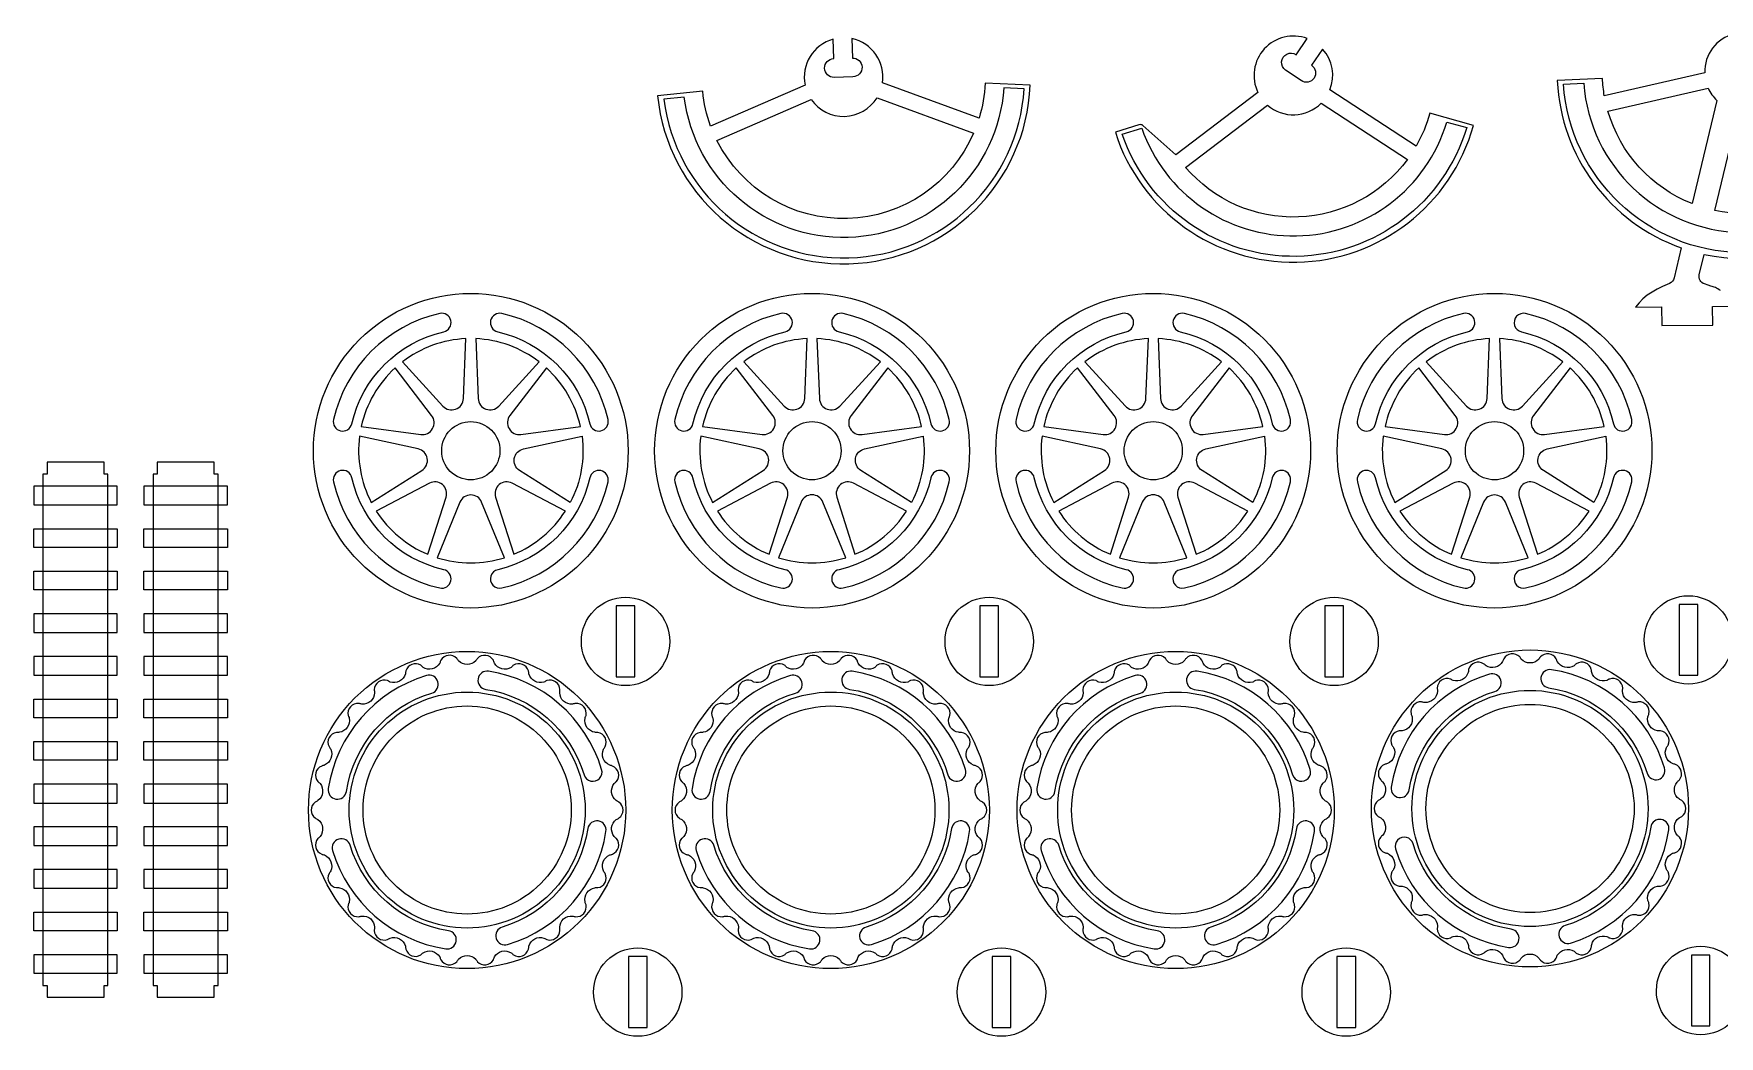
# Model space of a CAD drawing. Extents: x 814 to 835.9, y 6.8 to 21.8.
# Drawn here: x 814.15 to 825.4, y 15.08 to 21.78 of the extents above; entities that cross this region are included whole.
import ezdxf

# ---------------------------------------------------------------- set-up
doc = ezdxf.new("R2010")
doc.units = 0
for name, color, linetype in [('EXTERNAL_CUT', 1, 'CONTINUOUS'), ('INTERNAL_CUT', 5, 'CONTINUOUS'), ('KERF_POCKET_CUT_3MM', 6, 'CONTINUOUS'), ('POCKET_CUT_1_1MM', 3, 'CONTINUOUS')]:
    doc.layers.add(name, color=color, linetype=linetype)

msp = doc.modelspace()

# ---------------------------------------------------------------- linework, layer by layer
at = {"layer": 'EXTERNAL_CUT', "flags": 128}
for points in [[(820.459, 21.212), (819.814, 21.448, 0.396409), (819.61, 21.744), (819.613, 21.614, -0.414214), (819.678, 21.553, -0.414214), (819.617, 21.489), (819.492, 21.485, -1), (819.489, 21.61), (819.485, 21.74, 0.396409), (819.298, 21.433), (818.667, 21.16, -0.063208), (818.614, 21.392), (818.313, 21.362, 0.930566), (820.801, 21.433), (820.5, 21.446, -0.063208), (820.459, 21.212)], [(821.369, 21.118, 0.744898), (823.76, 21.164), (823.469, 21.245, -0.063208), (823.377, 21.025), (822.802, 21.401, 0.284687), (822.753, 21.673), (822.679, 21.566, -1), (822.609, 21.463), (822.506, 21.533, -1), (822.576, 21.636), (822.65, 21.744, 0.676762), (822.321, 21.384), (821.774, 20.968), (821.553, 21.163, 0.263922), (821.527, 21.168), (821.369, 21.118)], [(825.501, 21.776, 0.349016), (825.304, 21.515), (824.634, 21.362, -0.030871), (824.622, 21.478), (824.32, 21.463, 0.304486), (825.148, 20.346), (825.1, 20.145, -0.237553), (825.07, 20.109), (825.022, 20.089), (824.986, 20.071), (824.953, 20.051), (824.921, 20.03), (824.892, 20.006), (824.866, 19.98), (824.842, 19.95), (825.016, 19.952), (825.017, 19.827), (825.358, 19.83), (825.357, 19.955), (825.485, 19.956)], [(825.41, 20.061), (825.401, 20.067), (825.392, 20.072), (825.384, 20.077), (825.376, 20.081), (825.368, 20.084), (825.36, 20.087), (825.353, 20.089), (825.346, 20.091), (825.339, 20.093), (825.333, 20.095), (825.327, 20.097), (825.302, 20.105, -0.38801), (825.268, 20.167), (825.3, 20.303, 0.454969), (826.811, 21.425)], [(826.509, 21.448, -0.45294), (825.371, 20.596), (825.531, 21.262, 0.955312)], [(818.116, 18.991, -0.414214), (817.065, 17.941, -0.414214), (816.015, 18.991, -0.414214), (817.065, 20.042, -0.414214), (818.116, 18.991)], [(820.395, 18.991, -0.414214), (819.344, 17.941, -0.414214), (818.293, 18.991, -0.414214), (819.344, 20.042, -0.414214), (820.395, 18.991)], [(822.673, 18.991, -0.414214), (821.622, 17.941, -0.414214), (820.571, 18.991, -0.414214), (821.622, 20.042, -0.414214), (822.673, 18.991)], [(824.952, 18.991, -0.414214), (823.901, 17.941, -0.414214), (822.85, 18.991, -0.414214), (823.901, 20.042, -0.414214), (824.952, 18.991)], [(818.394, 17.718, -0.414214), (818.099, 17.423, -0.414214), (817.804, 17.718, -0.414214), (818.099, 18.013, -0.414214), (818.394, 17.718)], [(820.822, 17.718, -0.414214), (820.527, 17.423, -0.414214), (820.232, 17.718, -0.414214), (820.527, 18.013, -0.414214), (820.822, 17.718)], [(823.125, 17.718, -0.414214), (822.83, 17.423, -0.414214), (822.535, 17.718, -0.414214), (822.83, 18.013, -0.414214), (823.125, 17.718)], [(825.49, 17.728, -0.414214), (825.195, 17.433, -0.414214), (824.9, 17.728, -0.414214), (825.195, 18.023, -0.414214), (825.49, 17.728)], [(817.453, 15.683, -0.203461), (817.492, 15.732, -0.203461), (817.554, 15.737, -0.0722), (817.565, 15.732, 0.068231), (817.573, 15.727, 0.239296), (817.632, 15.736, 0.239296), (817.661, 15.788, 0.068231), (817.66, 15.797, -0.0722), (817.659, 15.809, -0.203461), (817.685, 15.865, -0.203461), (817.744, 15.884, -0.0722), (817.755, 15.882, 0.068231), (817.764, 15.88, 0.239296), (817.82, 15.902, 0.239296), (817.835, 15.96, 0.068231), (817.832, 15.968, -0.0722), (817.828, 15.979, -0.203461), (817.841, 16.04, -0.203461), (817.893, 16.073, -0.0722), (817.905, 16.074, 0.068231), (817.914, 16.074, 0.239296), (817.962, 16.108, 0.239296), (817.963, 16.168, 0.068231), (817.958, 16.176, -0.0722), (817.952, 16.185, -0.203461), (817.949, 16.247, -0.203461), (817.993, 16.292, -0.0722), (818.004, 16.295, 0.068231), (818.012, 16.298, 0.239296), (818.051, 16.343, 0.239296), (818.038, 16.401, 0.068231), (818.031, 16.407, -0.0722), (818.023, 16.415, -0.203461), (818.006, 16.475, -0.203461), (818.037, 16.529, -0.0722), (818.047, 16.534, 0.068231), (818.055, 16.539, 0.239296), (818.082, 16.592, 0.239296), (818.055, 16.645, 0.068231), (818.047, 16.65, -0.0722), (818.037, 16.655, -0.203461), (818.006, 16.709, -0.203461), (818.023, 16.769, -0.0722), (818.031, 16.777, 0.068231), (818.038, 16.783, 0.239296), (818.051, 16.841, 0.239296), (818.012, 16.886, 0.068231), (818.004, 16.889, -0.0722), (817.993, 16.892, -0.203461), (817.949, 16.937, -0.203461), (817.952, 16.999, -0.0722), (817.958, 17.008, 0.068231), (817.963, 17.016, 0.239296), (817.962, 17.076, 0.239296), (817.914, 17.11, 0.068231), (817.905, 17.11, -0.0722), (817.893, 17.111, -0.203461), (817.841, 17.144, -0.203461), (817.828, 17.205, -0.0722), (817.832, 17.216, 0.068231), (817.835, 17.224, 0.239296), (817.82, 17.282, 0.239296), (817.764, 17.304, 0.068231), (817.755, 17.302, -0.0722), (817.744, 17.3, -0.203461), (817.685, 17.319, -0.203461), (817.659, 17.375, -0.0722), (817.66, 17.387, 0.068231), (817.661, 17.396, 0.239296), (817.632, 17.448, 0.239296), (817.573, 17.457, 0.068231), (817.565, 17.452, -0.0722), (817.554, 17.447, -0.203461), (817.492, 17.452, -0.203461), (817.453, 17.501, -0.0722), (817.452, 17.512, 0.068231), (817.45, 17.521, 0.239296), (817.41, 17.565, 0.239296), (817.35, 17.559, 0.068231), (817.344, 17.553, -0.0722), (817.335, 17.545, -0.203461), (817.273, 17.535, -0.203461), (817.224, 17.573, -0.0722), (817.219, 17.583, 0.068231), (817.216, 17.592, 0.239296), (817.166, 17.625, 0.239296), (817.11, 17.605, 0.068231), (817.105, 17.597, -0.0722), (817.098, 17.588, -0.203461), (817.041, 17.564, -0.203461), (816.984, 17.588, -0.0722), (816.977, 17.597, 0.068231), (816.972, 17.605, 0.239296), (816.915, 17.625, 0.239296), (816.866, 17.592, 0.068231), (816.862, 17.583, -0.0722), (816.858, 17.573, -0.203461), (816.808, 17.535, -0.203461), (816.747, 17.545, -0.0722), (816.738, 17.553, 0.068231), (816.731, 17.559, 0.239296), (816.672, 17.565, 0.239296), (816.632, 17.521, 0.068231), (816.63, 17.512, -0.0722), (816.629, 17.501, -0.203461), (816.589, 17.452, -0.203461), (816.527, 17.447, -0.0722), (816.517, 17.452, 0.068231), (816.509, 17.457, 0.239296), (816.45, 17.448, 0.239296), (816.421, 17.396, 0.068231), (816.422, 17.387, -0.0722), (816.423, 17.375, -0.203461), (816.397, 17.319, -0.203461), (816.338, 17.3, -0.0722), (816.326, 17.302, 0.068231), (816.318, 17.304, 0.239296), (816.262, 17.282, 0.239296), (816.247, 17.224, 0.068231), (816.25, 17.216, -0.0722), (816.254, 17.205, -0.203461), (816.241, 17.144, -0.203461), (816.189, 17.111, -0.0722), (816.177, 17.11, 0.068231), (816.168, 17.11, 0.239296), (816.119, 17.076, 0.239296), (816.119, 17.016, 0.068231), (816.124, 17.008, -0.0722), (816.13, 16.999, -0.203461), (816.132, 16.937, -0.203461), (816.089, 16.892, -0.0722), (816.078, 16.889, 0.068231), (816.07, 16.886, 0.239296), (816.03, 16.841, 0.239296), (816.044, 16.783, 0.068231), (816.051, 16.777, -0.0722), (816.059, 16.769, -0.203461), (816.076, 16.709, -0.203461), (816.045, 16.655, -0.0722), (816.035, 16.65, 0.068231), (816.027, 16.645, 0.239296), (816, 16.592, 0.239296), (816.027, 16.539, 0.068231), (816.035, 16.534, -0.0722), (816.045, 16.529, -0.203461), (816.076, 16.475, -0.203461), (816.059, 16.415, -0.0722), (816.051, 16.407, 0.068231), (816.044, 16.401, 0.239296), (816.03, 16.343, 0.239296), (816.07, 16.298, 0.068231), (816.078, 16.295, -0.0722), (816.089, 16.292, -0.203461), (816.132, 16.247, -0.203461), (816.13, 16.185, -0.0722), (816.124, 16.176, 0.068231), (816.119, 16.168, 0.239296), (816.119, 16.108, 0.239296), (816.168, 16.074, 0.068231), (816.177, 16.074, -0.0722), (816.189, 16.073, -0.203461), (816.241, 16.04, -0.203461), (816.254, 15.979, -0.0722), (816.25, 15.968, 0.068231), (816.247, 15.96, 0.239296), (816.262, 15.902, 0.239296), (816.318, 15.88, 0.068231), (816.326, 15.882, -0.0722), (816.338, 15.884, -0.203461), (816.397, 15.865, -0.203461), (816.423, 15.809, -0.0722), (816.422, 15.797, 0.068231), (816.421, 15.788, 0.239296), (816.45, 15.736, 0.239296), (816.509, 15.727, 0.068231), (816.517, 15.732, -0.0722), (816.527, 15.737, -0.203461), (816.589, 15.732, -0.203461), (816.629, 15.683, -0.0722), (816.63, 15.672, 0.068231), (816.632, 15.663, 0.239296), (816.672, 15.619, 0.239296), (816.731, 15.625, 0.068231), (816.738, 15.631, -0.0722), (816.747, 15.639, -0.203461), (816.808, 15.649, -0.203461), (816.858, 15.611, -0.0722), (816.862, 15.601, 0.068231), (816.866, 15.592, 0.239296), (816.915, 15.559, 0.239296), (816.972, 15.579, 0.068231), (816.977, 15.587, -0.0722), (816.984, 15.596, -0.203461), (817.041, 15.62, -0.203461), (817.098, 15.596, -0.0722), (817.105, 15.587, 0.068231), (817.11, 15.579, 0.239296), (817.166, 15.559, 0.239296), (817.216, 15.592, 0.068231), (817.219, 15.601, -0.0722), (817.224, 15.611, -0.203461), (817.273, 15.649, -0.203461), (817.335, 15.639, -0.0722), (817.344, 15.631, 0.068231), (817.35, 15.625, 0.239296), (817.41, 15.619, 0.239296), (817.45, 15.663, 0.068231), (817.452, 15.672, -0.0722), (817.453, 15.683)], [(819.882, 15.683, -0.203461), (819.921, 15.732, -0.203461), (819.983, 15.737, -0.0722), (819.993, 15.732, 0.068231), (820.001, 15.727, 0.239296), (820.061, 15.736, 0.239296), (820.089, 15.788, 0.068231), (820.088, 15.797, -0.0722), (820.087, 15.809, -0.203461), (820.114, 15.865, -0.203461), (820.173, 15.884, -0.0722), (820.184, 15.882, 0.068231), (820.193, 15.88, 0.239296), (820.248, 15.902, 0.239296), (820.264, 15.96, 0.068231), (820.261, 15.968, -0.0722), (820.257, 15.979, -0.203461), (820.269, 16.04, -0.203461), (820.322, 16.073, -0.0722), (820.333, 16.074, 0.068231), (820.342, 16.074, 0.239296), (820.391, 16.108, 0.239296), (820.392, 16.168, 0.068231), (820.387, 16.176, -0.0722), (820.38, 16.185, -0.203461), (820.378, 16.247, -0.203461), (820.421, 16.292, -0.0722), (820.432, 16.295, 0.068231), (820.441, 16.298, 0.239296), (820.48, 16.343, 0.239296), (820.466, 16.401, 0.068231), (820.46, 16.407, -0.0722), (820.451, 16.415, -0.203461), (820.434, 16.475, -0.203461), (820.465, 16.529, -0.0722), (820.475, 16.534, 0.068231), (820.483, 16.539, 0.239296), (820.51, 16.592, 0.239296), (820.483, 16.645, 0.068231), (820.475, 16.65, -0.0722), (820.465, 16.655, -0.203461), (820.434, 16.709, -0.203461), (820.451, 16.769, -0.0722), (820.46, 16.777, 0.068231), (820.466, 16.783, 0.239296), (820.48, 16.841, 0.239296), (820.441, 16.886, 0.068231), (820.432, 16.889, -0.0722), (820.421, 16.892, -0.203461), (820.378, 16.937, -0.203461), (820.38, 16.999, -0.0722), (820.387, 17.008, 0.068231), (820.392, 17.016, 0.239296), (820.391, 17.076, 0.239296), (820.342, 17.11, 0.068231), (820.333, 17.11, -0.0722), (820.322, 17.111, -0.203461), (820.269, 17.144, -0.203461), (820.257, 17.205, -0.0722), (820.261, 17.216, 0.068231), (820.264, 17.224, 0.239296), (820.248, 17.282, 0.239296), (820.193, 17.304, 0.068231), (820.184, 17.302, -0.0722), (820.173, 17.3, -0.203461), (820.114, 17.319, -0.203461), (820.087, 17.375, -0.0722), (820.088, 17.387, 0.068231), (820.089, 17.396, 0.239296), (820.061, 17.448, 0.239296), (820.001, 17.457, 0.068231), (819.993, 17.452, -0.0722), (819.983, 17.447, -0.203461), (819.921, 17.452, -0.203461), (819.882, 17.501, -0.0722), (819.88, 17.512, 0.068231), (819.879, 17.521, 0.239296), (819.839, 17.565, 0.239296), (819.779, 17.559, 0.068231), (819.772, 17.553, -0.0722), (819.763, 17.545, -0.203461), (819.702, 17.535, -0.203461), (819.652, 17.573, -0.0722), (819.648, 17.583, 0.068231), (819.645, 17.592, 0.239296), (819.595, 17.625, 0.239296), (819.539, 17.605, 0.068231), (819.533, 17.597, -0.0722), (819.527, 17.588, -0.203461), (819.469, 17.564, -0.203461), (819.412, 17.588, -0.0722), (819.406, 17.597, 0.068231), (819.4, 17.605, 0.239296), (819.344, 17.625, 0.239296), (819.294, 17.592, 0.068231), (819.291, 17.583, -0.0722), (819.287, 17.573, -0.203461), (819.237, 17.535, -0.203461), (819.176, 17.545, -0.0722), (819.167, 17.553, 0.068231), (819.16, 17.559, 0.239296), (819.1, 17.565, 0.239296), (819.06, 17.521, 0.068231), (819.059, 17.512, -0.0722), (819.057, 17.501, -0.203461), (819.018, 17.452, -0.203461), (818.956, 17.447, -0.0722), (818.946, 17.452, 0.068231), (818.938, 17.457, 0.239296), (818.878, 17.448, 0.239296), (818.85, 17.396, 0.068231), (818.851, 17.387, -0.0722), (818.852, 17.375, -0.203461), (818.825, 17.319, -0.203461), (818.766, 17.3, -0.0722), (818.755, 17.302, 0.068231), (818.746, 17.304, 0.239296), (818.691, 17.282, 0.239296), (818.675, 17.224, 0.068231), (818.678, 17.216, -0.0722), (818.682, 17.205, -0.203461), (818.67, 17.144, -0.203461), (818.617, 17.111, -0.0722), (818.606, 17.11, 0.068231), (818.597, 17.11, 0.239296), (818.548, 17.076, 0.239296), (818.547, 17.016, 0.068231), (818.552, 17.008, -0.0722), (818.559, 16.999, -0.203461), (818.561, 16.937, -0.203461), (818.518, 16.892, -0.0722), (818.507, 16.889, 0.068231), (818.498, 16.886, 0.239296), (818.459, 16.841, 0.239296), (818.473, 16.783, 0.068231), (818.479, 16.777, -0.0722), (818.488, 16.769, -0.203461), (818.505, 16.709, -0.203461), (818.474, 16.655, -0.0722), (818.464, 16.65, 0.068231), (818.456, 16.645, 0.239296), (818.429, 16.592, 0.239296), (818.456, 16.539, 0.068231), (818.464, 16.534, -0.0722), (818.474, 16.529, -0.203461), (818.505, 16.475, -0.203461), (818.488, 16.415, -0.0722), (818.479, 16.407, 0.068231), (818.473, 16.401, 0.239296), (818.459, 16.343, 0.239296), (818.498, 16.298, 0.068231), (818.507, 16.295, -0.0722), (818.518, 16.292, -0.203461), (818.561, 16.247, -0.203461), (818.559, 16.185, -0.0722), (818.552, 16.176, 0.068231), (818.547, 16.168, 0.239296), (818.548, 16.108, 0.239296), (818.597, 16.074, 0.068231), (818.606, 16.074, -0.0722), (818.617, 16.073, -0.203461), (818.67, 16.04, -0.203461), (818.682, 15.979, -0.0722), (818.678, 15.968, 0.068231), (818.675, 15.96, 0.239296), (818.691, 15.902, 0.239296), (818.746, 15.88, 0.068231), (818.755, 15.882, -0.0722), (818.766, 15.884, -0.203461), (818.825, 15.865, -0.203461), (818.852, 15.809, -0.0722), (818.851, 15.797, 0.068231), (818.85, 15.788, 0.239296), (818.878, 15.736, 0.239296), (818.938, 15.727, 0.068231), (818.946, 15.732, -0.0722), (818.956, 15.737, -0.203461), (819.018, 15.732, -0.203461), (819.057, 15.683, -0.0722), (819.059, 15.672, 0.068231), (819.06, 15.663, 0.239296), (819.1, 15.619, 0.239296), (819.16, 15.625, 0.068231), (819.167, 15.631, -0.0722), (819.176, 15.639, -0.203461), (819.237, 15.649, -0.203461), (819.287, 15.611, -0.0722), (819.291, 15.601, 0.068231), (819.294, 15.592, 0.239296), (819.344, 15.559, 0.239296), (819.4, 15.579, 0.068231), (819.406, 15.587, -0.0722), (819.412, 15.596, -0.203461), (819.469, 15.62, -0.203461), (819.527, 15.596, -0.0722), (819.533, 15.587, 0.068231), (819.539, 15.579, 0.239296), (819.595, 15.559, 0.239296), (819.645, 15.592, 0.068231), (819.648, 15.601, -0.0722), (819.652, 15.611, -0.203461), (819.702, 15.649, -0.203461), (819.763, 15.639, -0.0722), (819.772, 15.631, 0.068231), (819.779, 15.625, 0.239296), (819.839, 15.619, 0.239296), (819.879, 15.663, 0.068231), (819.88, 15.672, -0.0722), (819.882, 15.683)], [(822.184, 15.683, -0.203461), (822.224, 15.732, -0.203461), (822.286, 15.737, -0.0722), (822.296, 15.732, 0.068231), (822.304, 15.727, 0.239296), (822.363, 15.736, 0.239296), (822.392, 15.788, 0.068231), (822.391, 15.797, -0.0722), (822.39, 15.809, -0.203461), (822.416, 15.865, -0.203461), (822.475, 15.884, -0.0722), (822.486, 15.882, 0.068231), (822.495, 15.88, 0.239296), (822.551, 15.902, 0.239296), (822.566, 15.96, 0.068231), (822.563, 15.968, -0.0722), (822.559, 15.979, -0.203461), (822.572, 16.04, -0.203461), (822.624, 16.073, -0.0722), (822.636, 16.074, 0.068231), (822.645, 16.074, 0.239296), (822.694, 16.108, 0.239296), (822.694, 16.168, 0.068231), (822.689, 16.176, -0.0722), (822.683, 16.185, -0.203461), (822.681, 16.247, -0.203461), (822.724, 16.292, -0.0722), (822.735, 16.295, 0.068231), (822.743, 16.298, 0.239296), (822.782, 16.343, 0.239296), (822.769, 16.401, 0.068231), (822.762, 16.407, -0.0722), (822.754, 16.415, -0.203461), (822.737, 16.475, -0.203461), (822.768, 16.529, -0.0722), (822.778, 16.534, 0.068231), (822.786, 16.539, 0.239296), (822.813, 16.592, 0.239296), (822.786, 16.645, 0.068231), (822.778, 16.65, -0.0722), (822.768, 16.655, -0.203461), (822.737, 16.709, -0.203461), (822.754, 16.769, -0.0722), (822.762, 16.777, 0.068231), (822.769, 16.783, 0.239296), (822.782, 16.841, 0.239296), (822.743, 16.886, 0.068231), (822.735, 16.889, -0.0722), (822.724, 16.892, -0.203461), (822.681, 16.937, -0.203461), (822.683, 16.999, -0.0722), (822.689, 17.008, 0.068231), (822.694, 17.016, 0.239296), (822.694, 17.076, 0.239296), (822.645, 17.11, 0.068231), (822.636, 17.11, -0.0722), (822.624, 17.111, -0.203461), (822.572, 17.144, -0.203461), (822.559, 17.205, -0.0722), (822.563, 17.216, 0.068231), (822.566, 17.224, 0.239296), (822.551, 17.282, 0.239296), (822.495, 17.304, 0.068231), (822.486, 17.302, -0.0722), (822.475, 17.3, -0.203461), (822.416, 17.319, -0.203461), (822.39, 17.375, -0.0722), (822.391, 17.387, 0.068231), (822.392, 17.396, 0.239296), (822.363, 17.448, 0.239296), (822.304, 17.457, 0.068231), (822.296, 17.452, -0.0722), (822.286, 17.447, -0.203461), (822.224, 17.452, -0.203461), (822.184, 17.501, -0.0722), (822.183, 17.512, 0.068231), (822.181, 17.521, 0.239296), (822.141, 17.565, 0.239296), (822.081, 17.559, 0.068231), (822.075, 17.553, -0.0722), (822.066, 17.545, -0.203461), (822.005, 17.535, -0.203461), (821.955, 17.573, -0.0722), (821.951, 17.583, 0.068231), (821.947, 17.592, 0.239296), (821.897, 17.625, 0.239296), (821.841, 17.605, 0.068231), (821.836, 17.597, -0.0722), (821.829, 17.588, -0.203461), (821.772, 17.564, -0.203461), (821.715, 17.588, -0.0722), (821.708, 17.597, 0.068231), (821.703, 17.605, 0.239296), (821.647, 17.625, 0.239296), (821.597, 17.592, 0.068231), (821.593, 17.583, -0.0722), (821.589, 17.573, -0.203461), (821.539, 17.535, -0.203461), (821.478, 17.545, -0.0722), (821.469, 17.553, 0.068231), (821.463, 17.559, 0.239296), (821.403, 17.565, 0.239296), (821.363, 17.521, 0.068231), (821.361, 17.512, -0.0722), (821.36, 17.501, -0.203461), (821.32, 17.452, -0.203461), (821.258, 17.447, -0.0722), (821.248, 17.452, 0.068231), (821.24, 17.457, 0.239296), (821.181, 17.448, 0.239296), (821.152, 17.396, 0.068231), (821.153, 17.387, -0.0722), (821.154, 17.375, -0.203461), (821.128, 17.319, -0.203461), (821.069, 17.3, -0.0722), (821.058, 17.302, 0.068231), (821.049, 17.304, 0.239296), (820.993, 17.282, 0.239296), (820.978, 17.224, 0.068231), (820.981, 17.216, -0.0722), (820.985, 17.205, -0.203461), (820.972, 17.144, -0.203461), (820.92, 17.111, -0.0722), (820.908, 17.11, 0.068231), (820.899, 17.11, 0.239296), (820.85, 17.076, 0.239296), (820.85, 17.016, 0.068231), (820.855, 17.008, -0.0722), (820.861, 16.999, -0.203461), (820.863, 16.937, -0.203461), (820.82, 16.892, -0.0722), (820.809, 16.889, 0.068231), (820.801, 16.886, 0.239296), (820.762, 16.841, 0.239296), (820.775, 16.783, 0.068231), (820.782, 16.777, -0.0722), (820.79, 16.769, -0.203461), (820.807, 16.709, -0.203461), (820.776, 16.655, -0.0722), (820.766, 16.65, 0.068231), (820.758, 16.645, 0.239296), (820.731, 16.592, 0.239296), (820.758, 16.539, 0.068231), (820.766, 16.534, -0.0722), (820.776, 16.529, -0.203461), (820.807, 16.475, -0.203461), (820.79, 16.415, -0.0722), (820.782, 16.407, 0.068231), (820.775, 16.401, 0.239296), (820.762, 16.343, 0.239296), (820.801, 16.298, 0.068231), (820.809, 16.295, -0.0722), (820.82, 16.292, -0.203461), (820.863, 16.247, -0.203461), (820.861, 16.185, -0.0722), (820.855, 16.176, 0.068231), (820.85, 16.168, 0.239296), (820.85, 16.108, 0.239296), (820.899, 16.074, 0.068231), (820.908, 16.074, -0.0722), (820.92, 16.073, -0.203461), (820.972, 16.04, -0.203461), (820.985, 15.979, -0.0722), (820.981, 15.968, 0.068231), (820.978, 15.96, 0.239296), (820.993, 15.902, 0.239296), (821.049, 15.88, 0.068231), (821.058, 15.882, -0.0722), (821.069, 15.884, -0.203461), (821.128, 15.865, -0.203461), (821.154, 15.809, -0.0722), (821.153, 15.797, 0.068231), (821.152, 15.788, 0.239296), (821.181, 15.736, 0.239296), (821.24, 15.727, 0.068231), (821.248, 15.732, -0.0722), (821.258, 15.737, -0.203461), (821.32, 15.732, -0.203461), (821.36, 15.683, -0.0722), (821.361, 15.672, 0.068231), (821.363, 15.663, 0.239296), (821.403, 15.619, 0.239296), (821.463, 15.625, 0.068231), (821.469, 15.631, -0.0722), (821.478, 15.639, -0.203461), (821.539, 15.649, -0.203461), (821.589, 15.611, -0.0722), (821.593, 15.601, 0.068231), (821.597, 15.592, 0.239296), (821.647, 15.559, 0.239296), (821.703, 15.579, 0.068231), (821.708, 15.587, -0.0722), (821.715, 15.596, -0.203461), (821.772, 15.62, -0.203461), (821.829, 15.596, -0.0722), (821.836, 15.587, 0.068231), (821.841, 15.579, 0.239296), (821.897, 15.559, 0.239296), (821.947, 15.592, 0.068231), (821.951, 15.601, -0.0722), (821.955, 15.611, -0.203461), (822.005, 15.649, -0.203461), (822.066, 15.639, -0.0722), (822.075, 15.631, 0.068231), (822.081, 15.625, 0.239296), (822.141, 15.619, 0.239296), (822.181, 15.663, 0.068231), (822.183, 15.672, -0.0722), (822.184, 15.683)], [(824.55, 15.694, -0.203461), (824.589, 15.742, -0.203461), (824.651, 15.747, -0.0722), (824.661, 15.742, 0.068231), (824.669, 15.738, 0.239296), (824.729, 15.746, 0.239296), (824.757, 15.799, 0.068231), (824.756, 15.808, -0.0722), (824.755, 15.819, -0.203461), (824.782, 15.875, -0.203461), (824.841, 15.895, -0.0722), (824.852, 15.892, 0.068231), (824.861, 15.89, 0.239296), (824.917, 15.912, 0.239296), (824.932, 15.97, 0.068231), (824.929, 15.979, -0.0722), (824.925, 15.989, -0.203461), (824.937, 16.05, -0.203461), (824.99, 16.084, -0.0722), (825.001, 16.084, 0.068231), (825.01, 16.084, 0.239296), (825.059, 16.119, 0.239296), (825.06, 16.179, 0.068231), (825.055, 16.186, -0.0722), (825.049, 16.196, -0.203461), (825.046, 16.258, -0.203461), (825.089, 16.303, -0.0722), (825.1, 16.306, 0.068231), (825.109, 16.308, 0.239296), (825.148, 16.353, 0.239296), (825.135, 16.412, 0.068231), (825.128, 16.418, -0.0722), (825.12, 16.425, -0.203461), (825.102, 16.485, -0.203461), (825.133, 16.539, -0.0722), (825.143, 16.545, 0.068231), (825.151, 16.549, 0.239296), (825.178, 16.602, 0.239296), (825.151, 16.656, 0.068231), (825.143, 16.66, -0.0722), (825.133, 16.666, -0.203461), (825.102, 16.719, -0.203461), (825.12, 16.779, -0.0722), (825.128, 16.787, 0.068231), (825.135, 16.793, 0.239296), (825.148, 16.851, 0.239296), (825.109, 16.897, 0.068231), (825.1, 16.899, -0.0722), (825.089, 16.902, -0.203461), (825.046, 16.947, -0.203461), (825.049, 17.009, -0.0722), (825.055, 17.019, 0.068231), (825.06, 17.026, 0.239296), (825.059, 17.086, 0.239296), (825.01, 17.121, 0.068231), (825.001, 17.121, -0.0722), (824.99, 17.121, -0.203461), (824.937, 17.154, -0.203461), (824.925, 17.215, -0.0722), (824.929, 17.226, 0.068231), (824.932, 17.234, 0.239296), (824.917, 17.292, 0.239296), (824.861, 17.314, 0.068231), (824.852, 17.312, -0.0722), (824.841, 17.31, -0.424495), (824.755, 17.386, -0.0722), (824.756, 17.397, 0.068231), (824.757, 17.406, 0.239296), (824.729, 17.459, 0.239296), (824.669, 17.467, 0.068231), (824.661, 17.463, -0.0722), (824.651, 17.458, -0.203461), (824.589, 17.463, -0.203461), (824.55, 17.511, -0.0722), (824.548, 17.522, 0.068231), (824.547, 17.531, 0.239296), (824.507, 17.575, 0.239296), (824.447, 17.569, 0.068231), (824.44, 17.563, -0.0722), (824.432, 17.556, -0.203461), (824.37, 17.546, -0.203461), (824.32, 17.583, -0.0722), (824.316, 17.594, 0.068231), (824.313, 17.602, 0.239296), (824.263, 17.635, 0.239296), (824.207, 17.615, 0.068231), (824.202, 17.608, -0.0722), (824.195, 17.598, -0.203461), (824.138, 17.574, -0.203461), (824.08, 17.598, -0.0722), (824.074, 17.608, 0.068231), (824.069, 17.615, 0.239296), (824.012, 17.635, 0.239296), (823.962, 17.602, 0.068231), (823.959, 17.594, -0.0722), (823.955, 17.583, -0.203461), (823.905, 17.546, -0.203461), (823.844, 17.556, -0.0722), (823.835, 17.563, 0.068231), (823.828, 17.569, 0.239296), (823.769, 17.575, 0.239296), (823.728, 17.531, 0.068231), (823.727, 17.522, -0.0722), (823.725, 17.511, -0.203461), (823.686, 17.463, -0.203461), (823.624, 17.458, -0.0722), (823.614, 17.463, 0.068231), (823.606, 17.467, 0.239296), (823.546, 17.459, 0.239296), (823.518, 17.406, 0.068231), (823.519, 17.397, -0.0722), (823.52, 17.386, -0.203461), (823.493, 17.33, -0.203461), (823.434, 17.31, -0.0722), (823.423, 17.312, 0.068231), (823.414, 17.314, 0.239296), (823.359, 17.292, 0.239296), (823.344, 17.234, 0.068231), (823.347, 17.226, -0.0722), (823.35, 17.215, -0.203461), (823.338, 17.154, -0.203461), (823.285, 17.121, -0.0722), (823.274, 17.121, 0.068231), (823.265, 17.121, 0.239296), (823.216, 17.086, 0.239296), (823.215, 17.026, 0.068231), (823.22, 17.019, -0.0722), (823.227, 17.009, -0.203461), (823.229, 16.947, -0.203461), (823.186, 16.902, -0.0722), (823.175, 16.899, 0.068231), (823.166, 16.897, 0.239296), (823.127, 16.851, 0.239296), (823.141, 16.793, 0.068231), (823.147, 16.787, -0.0722), (823.156, 16.779, -0.203461), (823.173, 16.719, -0.203461), (823.142, 16.666, -0.0722), (823.132, 16.66, 0.068231), (823.124, 16.656, 0.239296), (823.097, 16.602, 0.239296), (823.124, 16.549, 0.068231), (823.132, 16.545, -0.0722), (823.142, 16.539, -0.203461), (823.173, 16.485, -0.203461), (823.156, 16.425, -0.0722), (823.147, 16.418, 0.068231), (823.141, 16.412, 0.239296), (823.127, 16.353, 0.239296), (823.166, 16.308, 0.068231), (823.175, 16.306, -0.0722), (823.186, 16.303, -0.203461), (823.229, 16.258, -0.203461), (823.227, 16.196, -0.0722), (823.22, 16.186, 0.068231), (823.215, 16.179, 0.239296), (823.216, 16.119, 0.239296), (823.265, 16.084, 0.068231), (823.274, 16.084, -0.0722), (823.285, 16.084, -0.203461), (823.338, 16.05, -0.203461), (823.35, 15.989, -0.0722), (823.347, 15.979, 0.068231), (823.344, 15.97, 0.239296), (823.359, 15.912, 0.239296), (823.414, 15.89, 0.068231), (823.423, 15.892, -0.0722), (823.434, 15.895, -0.203461), (823.493, 15.875, -0.203461), (823.52, 15.819, -0.0722), (823.519, 15.808, 0.068231), (823.518, 15.799, 0.239296), (823.546, 15.746, 0.239296), (823.606, 15.738, 0.068231), (823.614, 15.742, -0.0722), (823.624, 15.747, -0.203461), (823.686, 15.742, -0.203461), (823.725, 15.694, -0.0722), (823.727, 15.683, 0.068231), (823.728, 15.674, 0.239296), (823.769, 15.629, 0.239296), (823.828, 15.636, 0.068231), (823.835, 15.642, -0.0722), (823.844, 15.649, -0.203461), (823.905, 15.659, -0.203461), (823.955, 15.622, -0.0722), (823.959, 15.611, 0.068231), (823.962, 15.603, 0.239296), (824.012, 15.569, 0.239296), (824.069, 15.59, 0.068231), (824.074, 15.597, -0.0722), (824.08, 15.606, -0.424494), (824.195, 15.606, -0.0722), (824.202, 15.597, 0.068231), (824.207, 15.59, 0.239296), (824.263, 15.569, 0.239296), (824.313, 15.603, 0.068231), (824.316, 15.611, -0.0722), (824.32, 15.622, -0.203461), (824.37, 15.659, -0.203461), (824.432, 15.649, -0.0722), (824.44, 15.642, 0.068231), (824.447, 15.636, 0.239296), (824.507, 15.629, 0.239296), (824.547, 15.674, 0.068231), (824.548, 15.683, -0.0722), (824.55, 15.694)], [(820.164, 16.592, -0.414214), (819.469, 15.897, -0.414214), (818.775, 16.592, -0.414214), (819.469, 17.287, -0.414214), (820.164, 16.592)], [(822.467, 16.592, -0.414214), (821.772, 15.897, -0.414214), (821.077, 16.592, -0.414214), (821.772, 17.287, -0.414214), (822.467, 16.592)], [(818.475, 15.376, -0.414214), (818.18, 15.081, -0.414214), (817.885, 15.376, -0.414214), (818.18, 15.671, -0.414214), (818.475, 15.376)], [(820.904, 15.376, -0.414214), (820.609, 15.081, -0.414214), (820.314, 15.376, -0.414214), (820.609, 15.671, -0.414214), (820.904, 15.376)], [(823.206, 15.376, -0.414214), (822.911, 15.081, -0.414214), (822.616, 15.376, -0.414214), (822.911, 15.671, -0.414214), (823.206, 15.376)], [(825.572, 15.387, -0.414214), (825.277, 15.091, -0.414214), (824.982, 15.387, -0.414214), (825.277, 15.682, -0.414214), (825.572, 15.387)]]:
    msp.add_lwpolyline(points, format="xyb", dxfattribs=at)
for points in [[(814.617, 15.342), (814.617, 15.421), (814.643, 15.421), (814.643, 18.836), (814.617, 18.836), (814.617, 18.915), (814.236, 18.915), (814.236, 18.836), (814.209, 18.836), (814.209, 15.421), (814.236, 15.421), (814.236, 15.342), (814.617, 15.342)], [(815.352, 15.342), (815.352, 15.421), (815.378, 15.421), (815.378, 18.836), (815.352, 18.836), (815.352, 18.915), (814.971, 18.915), (814.971, 18.836), (814.944, 18.836), (814.944, 15.421), (814.971, 15.421), (814.971, 15.342), (815.352, 15.342)]]:
    msp.add_lwpolyline(points, dxfattribs=at)
at = {"layer": 'INTERNAL_CUT', "flags": 128}
for points in [[(825.386, 21.331), (825.22, 20.642, -0.232502), (824.658, 21.259), (825.327, 21.413, 0.096231), (825.386, 21.331)], [(820.423, 21.113, -0.63761), (818.709, 21.064), (819.339, 21.337, 0.539478), (819.778, 21.349), (820.423, 21.113)], [(822.384, 21.3, 0.396209), (822.744, 21.313), (823.319, 20.937, -0.483204), (821.838, 20.884), (822.384, 21.3)], [(816.149, 19.199, 0.414214), (816.196, 19.124, 0.414214), (816.271, 19.171, -0.288954), (816.885, 19.786, 1), (816.858, 19.908, 0.288954), (816.149, 19.199)], [(817.86, 19.171, 0.414214), (817.934, 19.124, 0.414214), (817.982, 19.199, 0.288954), (817.273, 19.908, 1), (817.245, 19.786, -0.288954), (817.86, 19.171)], [(818.428, 19.199, 0.414214), (818.475, 19.124, 0.414214), (818.549, 19.171, -0.288954), (819.164, 19.786, 1), (819.136, 19.908, 0.288954), (818.428, 19.199)], [(820.138, 19.171, 0.414214), (820.213, 19.124, 0.414214), (820.26, 19.199, 0.288954), (819.551, 19.908, 1), (819.524, 19.786, -0.288954), (820.138, 19.171)], [(820.706, 19.199, 0.414214), (820.753, 19.124, 0.414214), (820.828, 19.171, -0.288954), (821.442, 19.786, 1), (821.415, 19.908, 0.288954), (820.706, 19.199)], [(822.417, 19.171, 0.414214), (822.491, 19.124, 0.414214), (822.538, 19.199, 0.288954), (821.83, 19.908, 1), (821.802, 19.786, -0.288954), (822.417, 19.171)], [(822.985, 19.199, 0.414214), (823.032, 19.124, 0.414214), (823.106, 19.171, -0.288954), (823.721, 19.786, 1), (823.693, 19.908, 0.288954), (822.985, 19.199)], [(824.695, 19.171, 0.414214), (824.77, 19.124, 0.414214), (824.817, 19.199, 0.288954), (824.108, 19.908, 1), (824.081, 19.786, -0.288954), (824.695, 19.171)], [(816.879, 19.29, 0.670062), (817.016, 19.34), (817.033, 19.74, 0.15389), (816.61, 19.586), (816.879, 19.29)], [(817.115, 19.34, 0.670062), (817.252, 19.29), (817.521, 19.586, 0.15389), (817.098, 19.74), (817.115, 19.34)], [(819.158, 19.29, 0.670062), (819.295, 19.34), (819.311, 19.74, 0.15389), (818.888, 19.586), (819.158, 19.29)], [(819.393, 19.34, 0.670062), (819.53, 19.29), (819.8, 19.586, 0.15389), (819.377, 19.74), (819.393, 19.34)], [(821.436, 19.29, 0.670062), (821.573, 19.34), (821.59, 19.74, 0.15389), (821.166, 19.586), (821.436, 19.29)], [(821.671, 19.34, 0.670062), (821.808, 19.29), (822.078, 19.586, 0.15389), (821.655, 19.74), (821.671, 19.34)], [(823.714, 19.29, 0.670062), (823.851, 19.34), (823.868, 19.74, 0.15389), (823.445, 19.586), (823.714, 19.29)], [(823.95, 19.34, 0.670062), (824.087, 19.29), (824.356, 19.586, 0.15389), (823.933, 19.74), (823.95, 19.34)], [(816.334, 19.154), (816.731, 19.1, 0.670062), (816.804, 19.227), (816.56, 19.544, 0.15389), (816.334, 19.154)], [(817.4, 19.1), (817.797, 19.154, 0.15389), (817.571, 19.544), (817.327, 19.227, 0.670062), (817.4, 19.1)], [(818.613, 19.154), (819.01, 19.1, 0.670062), (819.082, 19.227), (818.838, 19.544, 0.15389), (818.613, 19.154)], [(819.678, 19.1), (820.075, 19.154, 0.15389), (819.85, 19.544), (819.605, 19.227, 0.670062), (819.678, 19.1)], [(820.891, 19.154), (821.288, 19.1, 0.670062), (821.361, 19.227), (821.116, 19.544, 0.15389), (820.891, 19.154)], [(821.956, 19.1), (822.353, 19.154, 0.15389), (822.128, 19.544), (821.884, 19.227, 0.670062), (821.956, 19.1)], [(823.17, 19.154), (823.566, 19.1, 0.670062), (823.639, 19.227), (823.395, 19.544, 0.15389), (823.17, 19.154)], [(824.235, 19.1), (824.632, 19.154, 0.15389), (824.406, 19.544), (824.162, 19.227, 0.670062), (824.235, 19.1)], [(817.26, 18.991, -0.414214), (817.065, 18.797, -0.414214), (816.871, 18.991, -0.414214), (817.065, 19.186, -0.414214), (817.26, 18.991)], [(819.538, 18.991, -0.414214), (819.344, 18.797, -0.414214), (819.15, 18.991, -0.414214), (819.344, 19.186, -0.414214), (819.538, 18.991)], [(821.816, 18.991, -0.414214), (821.622, 18.797, -0.414214), (821.428, 18.991, -0.414214), (821.622, 19.186, -0.414214), (821.816, 18.991)], [(824.095, 18.991, -0.414214), (823.901, 18.797, -0.414214), (823.706, 18.991, -0.414214), (823.901, 19.186, -0.414214), (824.095, 18.991)], [(816.401, 18.646), (816.739, 18.86, 0.670062), (816.714, 19.004), (816.323, 19.089, 0.15389), (816.401, 18.646)], [(817.73, 18.646), (817.391, 18.86, -0.670062), (817.417, 19.004), (817.808, 19.089, -0.15389), (817.73, 18.646)], [(818.68, 18.646), (819.018, 18.86, 0.670062), (818.992, 19.004), (818.601, 19.089, 0.15389), (818.68, 18.646)], [(820.008, 18.646), (819.67, 18.86, -0.670062), (819.695, 19.004), (820.086, 19.089, -0.15389), (820.008, 18.646)], [(820.958, 18.646), (821.296, 18.86, 0.670062), (821.271, 19.004), (820.88, 19.089, 0.15389), (820.958, 18.646)], [(822.286, 18.646), (821.948, 18.86, -0.670062), (821.974, 19.004), (822.365, 19.089, -0.15389), (822.286, 18.646)], [(823.236, 18.646), (823.575, 18.86, 0.670062), (823.549, 19.004), (823.158, 19.089, 0.15389), (823.236, 18.646)], [(824.565, 18.646), (824.227, 18.86, -0.670062), (824.252, 19.004), (824.643, 19.089, -0.15389), (824.565, 18.646)], [(816.858, 18.075, 1), (816.885, 18.197, -0.288954), (816.271, 18.811, 0.414214), (816.196, 18.859, 0.414214), (816.149, 18.784, 0.288954), (816.858, 18.075)], [(817.273, 18.075, 0.288954), (817.982, 18.784, 0.414214), (817.934, 18.859, 0.414214), (817.86, 18.811, -0.288954), (817.245, 18.197, 1), (817.273, 18.075)], [(819.136, 18.075, 1), (819.164, 18.197, -0.288954), (818.549, 18.811, 0.414214), (818.475, 18.859, 0.414214), (818.428, 18.784, 0.288954), (819.136, 18.075)], [(819.551, 18.075, 0.288954), (820.26, 18.784, 0.414214), (820.213, 18.859, 0.414214), (820.138, 18.811, -0.288954), (819.524, 18.197, 1), (819.551, 18.075)], [(821.415, 18.075, 1), (821.442, 18.197, -0.288954), (820.828, 18.811, 0.414214), (820.753, 18.859, 0.414214), (820.706, 18.784, 0.288954), (821.415, 18.075)], [(821.83, 18.075, 0.288954), (822.538, 18.784, 0.414214), (822.491, 18.859, 0.414214), (822.417, 18.811, -0.288954), (821.802, 18.197, 1), (821.83, 18.075)], [(823.693, 18.075, 1), (823.721, 18.197, -0.288954), (823.106, 18.811, 0.414214), (823.032, 18.859, 0.414214), (822.985, 18.784, 0.288954), (823.693, 18.075)], [(824.108, 18.075, 0.288954), (824.817, 18.784, 0.414214), (824.77, 18.859, 0.414214), (824.695, 18.811, -0.288954), (824.081, 18.197, 1), (824.108, 18.075)], [(816.779, 18.3), (816.9, 18.681, 0.670062), (816.789, 18.775), (816.434, 18.589, 0.15389), (816.779, 18.3)], [(816.84, 18.277, 0.15389), (817.291, 18.277), (817.138, 18.648, 0.670062), (816.993, 18.648), (816.84, 18.277)], [(817.352, 18.3, 0.15389), (817.697, 18.589), (817.342, 18.775, 0.670062), (817.231, 18.681), (817.352, 18.3)], [(819.057, 18.3), (819.179, 18.681, 0.670062), (819.067, 18.775), (818.712, 18.589, 0.15389), (819.057, 18.3)], [(819.119, 18.277, 0.15389), (819.569, 18.277), (819.417, 18.648, 0.670062), (819.271, 18.648), (819.119, 18.277)], [(819.63, 18.3, 0.15389), (819.975, 18.589), (819.621, 18.775, 0.670062), (819.509, 18.681), (819.63, 18.3)], [(821.336, 18.3), (821.457, 18.681, 0.670062), (821.345, 18.775), (820.991, 18.589, 0.15389), (821.336, 18.3)], [(821.397, 18.277, 0.15389), (821.847, 18.277), (821.695, 18.648, 0.670062), (821.549, 18.648), (821.397, 18.277)], [(821.909, 18.3, 0.15389), (822.254, 18.589), (821.899, 18.775, 0.670062), (821.787, 18.681), (821.909, 18.3)], [(823.614, 18.3), (823.735, 18.681, 0.670062), (823.624, 18.775), (823.269, 18.589, 0.15389), (823.614, 18.3)], [(823.675, 18.277, 0.15389), (824.126, 18.277), (823.973, 18.648, 0.670062), (823.828, 18.648), (823.675, 18.277)], [(824.187, 18.3, 0.15389), (824.532, 18.589), (824.177, 18.775, 0.670062), (824.066, 18.681), (824.187, 18.3)], [(817.829, 16.592, -0.414214), (817.041, 15.804, -0.414214), (816.253, 16.592, -0.414214), (817.041, 17.38, -0.414214), (817.829, 16.592)], [(820.258, 16.592, -0.414214), (819.469, 15.804, -0.414214), (818.681, 16.592, -0.414214), (819.469, 17.38, -0.414214), (820.258, 16.592)], [(822.56, 16.592, -0.414214), (821.772, 15.804, -0.414214), (820.984, 16.592, -0.414214), (821.772, 17.38, -0.414214), (822.56, 16.592)], [(824.926, 16.602, -0.414214), (824.138, 15.814, -0.414214), (823.349, 16.602, -0.414214), (824.138, 17.391, -0.414214), (824.926, 16.602)]]:
    msp.add_lwpolyline(points, format="xyb", dxfattribs=at)
for points in [[(818.036, 17.482), (818.161, 17.482), (818.161, 17.955), (818.036, 17.955), (818.036, 17.482)], [(820.465, 17.482), (820.59, 17.482), (820.59, 17.955), (820.465, 17.955), (820.465, 17.482)], [(822.767, 17.482), (822.892, 17.482), (822.892, 17.955), (822.767, 17.955), (822.767, 17.482)], [(825.133, 17.492), (825.258, 17.492), (825.258, 17.965), (825.133, 17.965), (825.133, 17.492)], [(818.118, 15.14), (818.243, 15.14), (818.243, 15.613), (818.118, 15.613), (818.118, 15.14)], [(820.546, 15.14), (820.671, 15.14), (820.671, 15.613), (820.546, 15.613), (820.546, 15.14)], [(822.849, 15.14), (822.974, 15.14), (822.974, 15.613), (822.849, 15.613), (822.849, 15.14)], [(825.215, 15.15), (825.339, 15.15), (825.339, 15.623), (825.215, 15.623), (825.215, 15.15)]]:
    msp.add_lwpolyline(points, dxfattribs=at)
at = {"layer": 'KERF_POCKET_CUT_3MM', "flags": 128}
for points in [[(814.705, 18.631), (814.705, 18.755), (814.147, 18.755), (814.147, 18.631), (814.705, 18.631)], [(815.44, 18.631), (815.44, 18.755), (814.882, 18.755), (814.882, 18.631), (815.44, 18.631)], [(814.705, 18.346), (814.147, 18.346), (814.147, 18.471), (814.705, 18.471), (814.705, 18.346)], [(815.44, 18.346), (814.882, 18.346), (814.882, 18.471), (815.44, 18.471), (815.44, 18.346)], [(814.705, 18.062), (814.147, 18.062), (814.147, 18.187), (814.705, 18.187), (814.705, 18.062)], [(815.44, 18.062), (814.882, 18.062), (814.882, 18.187), (815.44, 18.187), (815.44, 18.062)], [(814.705, 17.777), (814.705, 17.902), (814.147, 17.902), (814.147, 17.777), (814.705, 17.777)], [(815.44, 17.777), (815.44, 17.902), (814.882, 17.902), (814.882, 17.777), (815.44, 17.777)], [(814.705, 17.493), (814.705, 17.618), (814.147, 17.618), (814.147, 17.493), (814.705, 17.493)], [(815.44, 17.493), (815.44, 17.618), (814.882, 17.618), (814.882, 17.493), (815.44, 17.493)], [(814.705, 17.208), (814.147, 17.208), (814.147, 17.333), (814.705, 17.333), (814.705, 17.208)], [(815.44, 17.208), (814.882, 17.208), (814.882, 17.333), (815.44, 17.333), (815.44, 17.208)], [(814.705, 16.924), (814.147, 16.924), (814.147, 17.049), (814.705, 17.049), (814.705, 16.924)], [(815.44, 16.924), (814.882, 16.924), (814.882, 17.049), (815.44, 17.049), (815.44, 16.924)], [(814.705, 16.639), (814.705, 16.764), (814.147, 16.764), (814.147, 16.639), (814.705, 16.639)], [(815.44, 16.639), (815.44, 16.764), (814.882, 16.764), (814.882, 16.639), (815.44, 16.639)], [(814.705, 16.355), (814.705, 16.48), (814.147, 16.48), (814.147, 16.355), (814.705, 16.355)], [(815.44, 16.355), (815.44, 16.48), (814.882, 16.48), (814.882, 16.355), (815.44, 16.355)], [(814.705, 16.07), (814.705, 16.195), (814.147, 16.195), (814.147, 16.07), (814.705, 16.07)], [(815.44, 16.07), (815.44, 16.195), (814.882, 16.195), (814.882, 16.07), (815.44, 16.07)], [(814.705, 15.786), (814.147, 15.786), (814.147, 15.911), (814.705, 15.911), (814.705, 15.786)], [(815.44, 15.786), (814.882, 15.786), (814.882, 15.911), (815.44, 15.911), (815.44, 15.786)], [(814.705, 15.502), (814.705, 15.626), (814.147, 15.626), (814.147, 15.502), (814.705, 15.502)], [(815.44, 15.502), (815.44, 15.626), (814.882, 15.626), (814.882, 15.502), (815.44, 15.502)]]:
    msp.add_lwpolyline(points, dxfattribs=at)
at = {"layer": 'POCKET_CUT_1_1MM', "flags": 128}
for points in [[(820.761, 21.409), (820.624, 21.415, -0.907953), (818.491, 21.353), (818.355, 21.34, 0.910484), (820.761, 21.409)], [(826.769, 21.402, -0.919165), (824.361, 21.439), (824.497, 21.445, 0.916612), (826.633, 21.412), (826.769, 21.402)], [(821.415, 21.105), (821.545, 21.146, 0.726013), (823.583, 21.186), (823.715, 21.149, -0.728131), (821.415, 21.105)], [(818.1, 16.592, -0.414214), (817.041, 15.533, -0.414214), (815.982, 16.592, -0.414214), (817.041, 17.651, -0.414214), (818.1, 16.592)], [(820.528, 16.592, -0.414214), (819.469, 15.533, -0.414214), (818.411, 16.592, -0.414214), (819.469, 17.651, -0.414214), (820.528, 16.592)], [(822.831, 16.592, -0.414214), (821.772, 15.533, -0.414214), (820.713, 16.592, -0.414214), (821.772, 17.651, -0.414214), (822.831, 16.592)], [(825.196, 16.602, -0.414214), (824.138, 15.544, -0.414214), (823.079, 16.602, -0.414214), (824.138, 17.661, -0.414214), (825.196, 16.602)], [(816.806, 17.373, 0.414214), (816.846, 17.449, 0.414214), (816.77, 17.49, 0.288954), (816.114, 16.735, 0.414214), (816.165, 16.665, 0.414214), (816.235, 16.716, -0.288954), (816.806, 17.373)], [(817.939, 16.863, 0.288954), (817.184, 17.519, 0.414214), (817.114, 17.468, 0.414214), (817.165, 17.398, -0.288954), (817.822, 16.827, 1), (817.939, 16.863)], [(819.234, 17.373, 0.414214), (819.275, 17.449, 0.414214), (819.199, 17.49, 0.288954), (818.543, 16.735, 0.414214), (818.594, 16.665, 0.414214), (818.663, 16.716, -0.288954), (819.234, 17.373)], [(820.368, 16.863, 0.288954), (819.612, 17.519, 0.414214), (819.543, 17.468, 0.414214), (819.594, 17.398, -0.288954), (820.251, 16.827, 1), (820.368, 16.863)], [(821.537, 17.373, 0.414214), (821.577, 17.449, 0.414214), (821.501, 17.49, 0.288954), (820.845, 16.735, 0.414214), (820.896, 16.665, 0.414214), (820.966, 16.716, -0.288954), (821.537, 17.373)], [(822.67, 16.863, 0.288954), (821.915, 17.519, 0.414214), (821.845, 17.468, 0.414214), (821.896, 17.398, -0.288954), (822.553, 16.827, 1), (822.67, 16.863)], [(823.902, 17.384, 0.414214), (823.943, 17.46, 0.414214), (823.867, 17.5, 0.288954), (823.211, 16.745, 0.414214), (823.262, 16.676, 0.414214), (823.331, 16.727, -0.288954), (823.902, 17.384)], [(824.919, 16.838, 0.414214), (824.995, 16.797, 0.414214), (825.036, 16.873, 0.288954), (824.281, 17.529, 0.414214), (824.211, 17.478, 0.414214), (824.262, 17.409, -0.288954), (824.919, 16.838)], [(817.736, 16.592, -0.414214), (817.041, 15.897, -0.414214), (816.346, 16.592, -0.414214), (817.041, 17.287, -0.414214), (817.736, 16.592)], [(824.833, 16.602, -0.414214), (824.138, 15.907, -0.414214), (823.443, 16.602, -0.414214), (824.138, 17.297, -0.414214), (824.833, 16.602)], [(817.235, 15.735, 0.414214), (817.311, 15.694, 0.288954), (817.968, 16.449, 0.414214), (817.917, 16.519, 0.414214), (817.847, 16.468, -0.288954), (817.276, 15.811, 0.414214), (817.235, 15.735)], [(819.664, 15.735, 0.414214), (819.74, 15.694, 0.288954), (820.396, 16.449, 0.414214), (820.345, 16.519, 0.414214), (820.276, 16.468, -0.288954), (819.705, 15.811, 0.414214), (819.664, 15.735)], [(821.966, 15.735, 0.414214), (822.043, 15.694, 0.288954), (822.699, 16.449, 0.414214), (822.648, 16.519, 0.414214), (822.578, 16.468, -0.288954), (822.007, 15.811, 0.414214), (821.966, 15.735)], [(824.332, 15.745, 0.414214), (824.408, 15.704, 0.288954), (825.065, 16.459, 0.414214), (825.014, 16.529, 0.414214), (824.944, 16.478, -0.288954), (824.373, 15.821, 0.414214), (824.332, 15.745)], [(816.26, 16.357, 1), (816.143, 16.321, 0.288954), (816.898, 15.665, 0.414214), (816.968, 15.716, 0.414214), (816.917, 15.786, -0.288954), (816.26, 16.357)], [(818.571, 16.321, 0.288954), (819.327, 15.665, 0.414214), (819.396, 15.716, 0.414214), (819.345, 15.786, -0.288954), (818.688, 16.357, 1), (818.571, 16.321)], [(821.629, 15.665, 0.414214), (821.699, 15.716, 0.414214), (821.648, 15.786, -0.288954), (820.991, 16.357, 1), (820.874, 16.321, 0.288954), (821.629, 15.665)], [(823.24, 16.332, 0.288954), (823.995, 15.675, 0.414214), (824.064, 15.726, 0.414214), (824.013, 15.796, -0.288954), (823.357, 16.367, 1), (823.24, 16.332)]]:
    msp.add_lwpolyline(points, format="xyb", dxfattribs=at)

doc.saveas('drawing.dxf')
